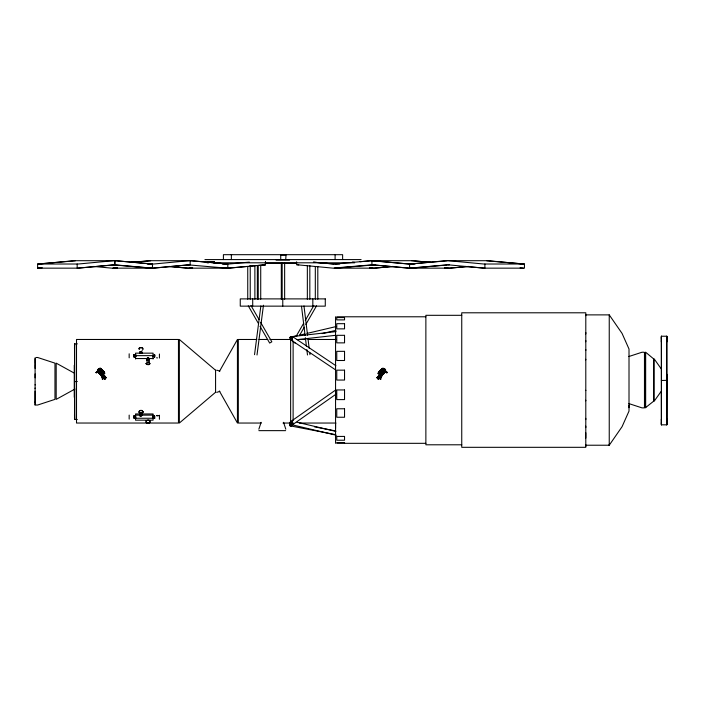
<?xml version="1.0" encoding="UTF-8"?>
<svg xmlns="http://www.w3.org/2000/svg" width="702" height="702" viewBox="0 0 702 702"><rect width="100%" height="100%" fill="white"/><g stroke="black" fill="none" stroke-linecap="round" stroke-linejoin="round"><path stroke-width="1.05" d="M35.1 391.207L35.1 405.019L35.1 403.852M35.1 388.601L35.1 384.687M35.1 373.92L35.1 384.977M35.1 368.383L35.1 364.461M35.1 363.539L35.1 358.669M35.1 357.792L35.1 377.834M36.056 405.019L37.689 405.019L54.967 399.377L54.967 368.453L54.967 363.145L37.689 357.502L36.056 357.502M74.921 389.048L56.186 399.377L56.186 363.145L73.982 372.955M102.123 375.316C104.098 376.149 103.685 380.326 102.273 378.527M134.301 418.111L134.301 415.847L134.301 416.716M134.354 356.774L134.354 354.861M135.819 417.997L135.828 416.549M135.819 356.721L135.828 354.852M135.819 356.107L135.819 356.607M135.819 355.519L135.819 354.914M152.492 268.024L152.492 264.013L114.83 260.696L114.83 264.707L114.83 260.696M154.291 357.064L154.291 354.791L154.291 355.633M154.291 416.532L154.291 415.988L154.291 418.541M154.642 418.48L154.642 415.988L154.642 418.541M154.642 357.064L154.642 354.791L154.642 355.633M77.176 264.013L77.176 268.155L114.83 264.838L152.492 268.155L190.154 264.707M215.575 392.225L215.575 370.165M227.808 268.024L223.508 267.778M265.47 264.707L265.47 261.793M335.565 436.942L335.565 435.152M335.565 428.448L335.565 423.367M335.565 398.543L335.565 389.408M371.92 260.819L409.582 264.013L447.235 260.828M386.934 372.2C388.048 372.736 383.599 372.393 386.214 372.165L385.486 371.753M409.582 264.145L409.582 268.155L371.92 264.838L334.257 268.024M486.793 260.819L524.455 264.013L524.455 268.155L483.722 268.155L448.42 264.838M585.793 446.49L585.801 444.849M585.793 438.118L585.801 432.774M585.793 427.615L585.801 418.357M585.793 400.842L585.801 390.251M585.793 359.915L585.801 349.517M585.793 341.751L585.801 332.494M585.793 315.689L585.801 314.882L609.239 314.882L622.069 333.424L629.01 349.026L629.01 354.958L629.01 411.082L622.069 426.684L609.239 445.226L585.793 445.226M609.239 444.419L609.239 445.226L609.239 314.882M629.01 407.695L629.01 405.151M644.471 407.88L644.471 352.571M645.059 407.537L645.059 352.228M645.656 407.88L645.656 352.228L653.571 358.836L653.571 367.576L653.571 401.272L645.656 407.537M661.53 369.27L654.132 358.836L654.132 401.272L660.915 391.707M74.57 389.478L74.587 419.489L77.317 419.489M133.95 415.909L133.95 416.707M661.424 391.54L661.451 424.824L666.777 424.824L666.777 336.232L661.451 336.232L661.328 337.636L661.451 424.824L661.451 336.232L661.328 338.32M96.113 372.341C96.973 372.534 95.095 372.911 97.683 371.472M97.552 371.507L96.279 372.788L96.262 372.218M382.011 372.481C385.451 365.294 383.818 373.736 380.194 372.06C379.194 370.691 376.992 373.762 378.94 374.447L382.046 374.464L382.73 373.499L382.178 372.718L382.564 372.148M386.995 372.402L386.741 372.771L386.758 372.121M140.11 352.843L139.9 352.685A1 0.544 2.6 0 1 139.882 352.167L140.365 351.93A1.167 0.641 2.7 0 1 141.374 351.948L141.769 353.088M133.898 356.405L133.95 357.081L133.95 354.791M386.934 372.279L386.96 372.736L386.82 372.218M666.9 338.32L666.777 336.232L666.777 424.824L666.9 374.28L666.9 387.162M74.482 348.692L74.587 343.848L77.317 343.848M96.911 372.113C95.832 372.508 96.815 372.306 98.017 372.297C98.991 369.691 96.665 373.868 100.132 373.683M661.328 341.9L661.451 336.232M666.9 419.155L666.777 424.824L666.9 422.779M98.245 371.612L96.806 371.63L96.314 372.788M142.199 414.382L141.786 415.461M154.238 416.33L154.229 417.269M386.17 372.113L386.723 372.314M98.096 369.191C98.692 369.401 97.078 369.84 98.692 370.928M380.738 379.168C378.501 375.351 379.94 380.291 380.835 378.685M383.889 373.359L383.424 371.893M98.499 372.183L97.104 372.455L96.885 371.77L97.596 371.753M380.036 378.299L379.519 376.921L380.905 374.333L382.388 375.017L380.888 374.614L381.537 374.333M96.121 372.701L96.516 372.534M386.197 371.77C386.258 373.367 387.469 371.867 385.398 371.472M378.773 372.209L380.063 371.814L380.221 372.385M98.157 372.095L98.412 371.49M97.868 370.077L98.447 372.35L97.841 371.49L99.315 370.235L98.789 370.577L98.42 369.857L97.613 370.612L97.657 369.875M74.482 345.63L74.587 343.848L74.587 419.489L74.587 343.848M104.695 379.247L106.046 377.579L104.563 379.141M384.319 370.173L384.801 370.331L384.284 371.463M385.293 370.612C386.24 370.2 384.95 370.349 384.389 369.954M385.477 370.595L385.495 369.796L385.74 370.217M386.802 372.788L386.46 371.691L385.53 371.507M102.316 379.115L103.563 378.194M384.52 370.34L383.678 370.296L382.344 372.192M383.766 370.235C386.118 370.516 384.722 374.087 383.704 371.656C384.406 370.235 386.039 370.226 384.389 368.831L383.696 368.822M379.177 372.271L382.055 368.55L383.933 368.69L382.476 368.331L381.239 369.963M97.596 372.104L96.613 372.367L96.981 371.832M379.756 371.56L380.159 371.542M149.921 421.99L149.824 421.024M379.194 377.615C379.677 377.106 381.625 378.132 382.178 374.973M98.377 372.472L99.254 372.472L99.377 371.656L98.359 370.981M382.046 374.464L381.116 373.306L381.818 372.209M254.536 354.677L260.854 305.984M257.002 355.001L263.461 305.221M96.692 372.446L97.578 371.823M384.986 369.191C385.661 371.551 385.047 368.085 384.029 369.182L384.038 370.296M99.903 373.947L100.439 374.184L99.719 373.499L100.272 371.999L100.825 372.578L100.088 374.245L100.798 374.491M99.043 370.296L99.052 369.182C97.578 369.445 97.271 370.989 98.701 368.831L99.386 368.822M102.483 379.247L103.896 377.615M104.265 372.437L101.729 370.296M384.363 372.121C384.485 370.138 386.249 372.543 384.266 372.358M103.554 371.806L104.229 372.367L103.65 371.99M384.415 371.779L385.126 371.34M99.851 373.087L100.509 372.262L99.781 373.561L100.421 374.263M100.281 373.587L100.316 374.131L99.579 373.429M101.544 374.333L103.352 377.149M105.133 377.588L104.528 377.272L105.581 376.86L103.369 374.973M381.616 370.138C380.861 368.436 376.834 373.99 380.194 372.06M383.643 368.339L381.484 371.121L380.379 371.121L381.449 371.016L382.309 369.857M377.974 378.22C380.001 381.8 374.28 374.85 378.685 378.747M382.66 374.263L383.318 373.604M102.65 377.983L100.912 374.973M100.246 374.35L100.377 373.718M382.967 373.438L382.809 371.999L383.187 373.973L381.853 373.973M380.502 375.614L379.861 376.421M379.729 376.456L380.563 375.316M379.659 377.272L380.809 375.588M378.527 379.019L378.308 378.58L378.387 379.247M380.861 378.808L380.598 379.247M100.825 372.578L99.912 373.762L100.649 374.508M96.885 371.77L97.104 372.455M102.167 374.491L100.693 375.017L102.088 374.026C105.133 375.482 104.519 372.227 104.133 372.007M104.677 377.992L104.879 377.5L102.527 375.316M383.854 370.884L384.143 368.84M102.615 377.255L102.711 377.895L102.466 377.202L103.422 377.044M381.748 374.684L379.519 376.921M386.855 372.683L386.293 371.779L384.836 371.612M104.923 379.168L104.826 378.527M379.291 372.218L381.379 372.271M258.863 429.176L261.1 422.323M385.521 370.34L385.38 369.796L384.354 370.121M102.527 377.948L102.878 377.562M101.597 371.121L102.711 371.121L101.272 370.507M102.527 374.508C101.193 375.412 104.659 373.49 102.667 374.886M385.337 369.682L384.477 369.735L385.205 369.77M384.898 370.112L385.38 369.796M386.609 372.323L386.46 371.762M104.879 377.5L104.519 378.299M104.888 379.115L105.107 378.22M98.543 369.612L98.262 370.445L99.351 369.594L101.579 372.437L100.684 371.92M98.341 370.48L98.657 369.963M102.194 375.07L103.282 374.333M290.593 338.838L290.435 339.584L335.688 369.963M292.304 337.276L292.076 337.355M378.861 375.956L379.44 375.43M141.69 415.865L141.242 416.189A1.044 0.877 4.1 0 1 140.33 416.172L139.9 415.803M142.137 413.829L141.611 412.381L139.821 412.802A1.185 0.992 4.1 0 0 139.795 413.75L140.031 414.013M141.98 414.645L141.374 415.268A1.167 0.983 4.1 0 1 140.365 415.233L139.882 414.829A1 0.842 4 0 1 139.9 414.031C142.137 414.329 142.488 411.881 140.093 412.916A0.921 0.772 4.1 0 0 140.075 413.653L140.251 413.855M104.554 379.019L104.773 378.58M382.178 372.718L384.012 370.165L384.722 370.981M149.236 361.907L149.175 361.311M149.008 359.354L148.789 359.801M149.254 359.766L148.526 358.897L146.797 359.266A1.202 0.632 0 0 0 146.885 359.863L147.157 360.021M149.254 360.047L148.42 359.012L149.026 359.503M384.354 372.113L384.924 372.095M96.692 372.2L96.622 371.691M146.209 420.735C144.454 423.824 151.158 424.245 149.982 420.972M146.358 420.805C145.121 422.779 148.587 424.096 149.684 422.446M380.37 377.895L382.081 375.43M377.044 377.579L378.632 375.816M219.366 371.507L237.434 339.47L237.434 423.034L219.366 390.996M296.183 336.24L303.676 323.21M305.282 320.419L313.838 305.519M299.421 335.626L304.238 327.246M305.844 324.456L316.541 305.835M377.167 377.492L378.036 377.027L377.457 377.615M142.067 353.132L141.585 352.114M98.815 372.358L98.245 372.358L98.622 371.999L98.894 373.28L98.403 372.042M98.938 368.84L99.228 370.884M383.301 373.561L382.59 372.279L383.169 373.762L382.441 374.508M142.831 349.219L142.427 348.043M142.989 349.263L142.954 348.271L141.936 347.85A2.045 1.114 2.6 0 0 140.163 347.806L139.329 348.227A1.755 0.956 2.7 0 0 139.356 349.14M142.155 351.018L142.137 350.403M141.883 352.737L141.769 352.255M290.821 338.39L292.453 336.53L335.889 365.698M379.255 377.527L379.721 376.728M384.091 370.296L384.854 369.199L385.231 370.173M380.554 375.473L380.853 374.886L379.8 374.333M105.783 378.141L105.44 378.659M382.774 374.131L382.801 373.587M378.685 376.114L377.606 377.255L379.606 374.684M379.8 376.114L378.001 377.606L379.589 376.649M98.271 369.612L97.911 369.919M384.301 369.103L383.494 369.103M98.929 369.91L101.149 372.437M101.562 370.331L102.088 369.594L104.229 372.358L102.878 371.016M101.483 374.447L100.351 373.499L101.079 372.665M101.07 372.481L104.229 372.209L103.791 372.218M101.158 374.447L102.308 373.174L104.993 373.166M104.317 372.209L103.712 371.92M380.379 371.121L381.256 369.857M379.817 372.192L380.133 371.735M381.932 372.437L383.95 369.594L384.468 370.331M384.459 371.99L383.933 373.683C381.695 373.534 384.696 373.99 383.546 373.385L383.143 373.429M384.608 372.262L384.678 371.49M380.423 371.332L380.949 370.586M102.378 378.659L102.773 378.141M378.246 377.895L377.939 377.72M384.538 369.612L384.994 369.366M381.739 374.464L382.73 373.499M382.809 371.999L382.116 372.911M100.509 372.262L100.009 373.332M382.765 368.831L383.933 368.69M383.029 370.094L381.783 372.35M99.658 371.893L98.894 373.28M380.572 377.588L380.142 377.992M98.85 372.235L99.122 372.885M380.712 370.094L379.22 372.402M101.465 370.138L102.123 369.673M380.414 374.886L380.001 375.473M291.119 339.189L290.584 339.821M98.456 370.34L99.351 369.594C98.447 367.672 100.421 368.998 100.737 369.963M102.352 370.27L101.027 368.55L99.149 368.69L100.614 368.331L101.843 369.963M99.149 368.69L100.5 368.339M380.466 377.255L380.063 377.676L381.625 376.447M381.721 369.313L382.397 368.524M382.836 369.313L383.511 368.524M377.5 376.86L379.843 375.614M379.08 377.167L377.948 377.588M140.11 414.873L139.926 415.075A0.913 0.763 4.1 0 1 139.988 414.32M142.058 415.022L141.453 415.645A1.386 1.158 4.1 0 1 140.242 415.602L139.672 415.119A1.211 1.018 4.1 0 1 139.698 414.162L140.286 413.715M378.826 375.658L380.326 374.605M291.119 339.075L290.435 339.584M101.334 374.684C102.15 375.842 102.571 373.21 100.965 374.482M101.904 374.912L101.685 375.052M384.477 372.007L384.696 372.385L384.828 371.174M378.562 378.299L378.369 377.343M102.632 376.114L101.711 376.649L101.07 375.509M215.733 392.128L179.352 423.043L179.352 339.478L215.733 370.402M384.757 370.463L384.599 369.91M381.519 370.331C380.861 368.699 381.37 371.498 379.361 372.271M146.815 361.407L147.341 361.1A1.378 0.72 0 0 1 148.526 361.056L148.903 361.153M147.271 357.967L149.008 358.169M378.088 373.166L381.133 373.166M378.132 373.306L381.116 373.306M381.941 373.947L383.283 373.938M101.299 372.35L100.061 370.094M384.038 371.042L384.573 370.963M97.964 371.34L98.561 371.323M140.163 352.079L139.979 352.211A0.921 0.5 2.7 0 0 139.996 352.685M336.1 394.129L292.506 424.763L290.821 422.665L290.382 421.823L335.758 389.943M103.563 372.297L102.369 370.094M100.518 372.148L100.904 372.718L98.368 369.84M140.189 413.882L141.374 413.75M102.869 371.569L103.448 371.806M105.081 377.606L104.256 377.562L103.282 376.114M102.79 378.747L102.22 378.808M385.731 371.569L386.284 372.183M147.508 359.047L146.797 359.547A1.202 0.632 0 0 0 146.885 360.144L147.157 360.301M147.016 359.371L148.526 359.178M148.903 420.103L147.332 420.165M382.651 374.184L383.187 373.973M384.775 370.261L384.424 369.963M101.272 372.209L101.948 373.166L103.571 373.034M290.382 421.823L291.119 422.56M384.828 372.253L385.249 371.718L384.678 371.288M101.702 372.271L103.606 372.2M216.786 392.357L219.814 391.374M628.869 356.519L642.023 352.228L643.936 352.228M382.283 374.491L383.09 373.78L382.274 372.595M103.019 377.676L101.711 376.649L102.308 376.588M96.622 371.867L97.35 371.569M100.105 373.99L100.737 373.824M101.421 375.193L100.921 375.254M291.119 337.171L297.42 335.679M299.517 335.187L304.765 333.95M306.871 333.45L336.258 326.527M322.209 333.573L335.863 330.361M156.95 416.005L159.424 415.435M384.231 372.235L383.801 372.367L384.319 372.455M156.581 415.523L157.502 415.408M98.763 372.455L99.289 372.385M291.119 336.688L336.109 331.607M297.13 339.663L335.688 335.31M102.088 374.026L102.843 374.061M99.052 369.182L99.535 369.129M38.794 264.013L74.096 260.696L116.014 260.696L151.316 264.013M113.654 260.696L78.352 264.013L37.618 264.013L37.618 268.155L78.352 268.155L113.654 264.838M38.794 268.155L42.006 267.848M188.978 260.696L153.668 264.013L147.253 264.013M117.322 267.848L112.934 268.155L117.243 267.778M214.356 261.67L206.546 262.408L214.408 261.706M188.978 264.838L153.668 268.155L111.758 268.155L93.568 266.444M249.315 262.1L228.992 264.013L222.358 264.013M189.435 268.155L192.638 267.848M264.294 264.838L228.992 268.155L187.074 268.155L168.892 266.444L188.25 268.155L192.559 267.778M335.442 264.013L370.744 260.696L412.653 260.696L430.844 262.408L411.477 260.696M335.442 268.155L375.017 264.838M410.758 264.013L446.06 260.696L487.978 260.696L523.28 264.013M410.758 268.155L449.271 264.838M96.867 372.165L97.499 372.104M37.618 264.013L75.272 260.828M37.618 268.155L41.918 267.778M247.183 266.444L227.808 268.155L227.808 264.013L190.154 260.696L190.154 264.838M249.333 266.26L255.01 265.76M256.862 265.593L265.47 264.838L265.47 261.697M360.082 261.741L371.92 260.696L371.92 264.838M409.582 268.155L447.235 264.838M444.831 267.778L449.14 268.155L468.506 266.444L450.315 268.155L408.406 268.155L373.095 264.838M290.233 424.57L289.715 424.657L290.233 424.745M382.502 368.524L382.055 368.55M102.755 374.605L105.914 377.492M382.476 368.331L383.529 368.331M99.438 368.339L100.614 368.331M148.192 362.592L145.902 363.566L147.209 364.619M231.151 254.686L231.669 254.686M286.03 254.686L285.732 259.582M280.879 255.186L285.705 255.186M204.94 259.582L361.1 259.582M276.062 260.091L289.557 260.091M207.055 262.802L208.784 262.802M213.426 262.802L354.624 262.802M265.303 263.311L296.147 263.311M339.715 264.013L333.081 264.013L313.39 262.162L334.257 264.013M415.031 264.013L408.406 264.013L373.095 260.696M524.455 264.013L483.722 264.013L448.42 260.696M112.803 264.838L151.316 268.155M188.118 264.838L226.632 268.155M263.329 264.838L265.47 264.838M298.736 264.838L296.604 264.838L296.604 261.793M461.749 315.312L425.868 315.312L425.868 444.796L461.749 444.796M336.767 316.786L425.868 316.786M256.853 339.478L238.32 339.478L238.32 423.043L261.214 423.043M259.029 339.478L267.752 339.478M269.928 339.478L290.646 339.478M299.368 339.478L305.826 339.478M307.976 339.478L335.968 339.478M135.539 355.642L153.08 355.642M135.539 358.546L153.08 358.546M77.317 381.484L74.482 381.634M643.936 407.88L642.023 407.88L628.869 403.589M139.926 413.952L135.539 413.952L135.539 420.173L153.08 420.173L153.08 413.952L142.12 413.952M135.539 415.145L153.08 415.145M135.539 418.252L153.08 418.252M283.011 423.043L290.646 423.043M299.368 423.043L335.968 423.043M293.12 423.964L290.637 423.964L290.637 338.847M258.863 430.642L285.626 430.642M425.868 443.322L336.767 443.322L336.767 442.541L344.542 442.541L344.542 443.322M99.587 369.103L98.754 369.059M101.027 368.55L100.579 368.524M100.017 373.675L99.096 373.403L99.947 373.429M385.503 371.823L386.214 372.165M465.531 266.444L484.898 268.155L484.898 264.013M369.515 267.778L373.815 268.155L393.19 266.444L375 268.155L333.081 268.155L297.78 264.838M291.962 337.32L289.715 337.381L290.233 337.469M520.068 267.848L523.28 268.155M444.752 267.848L447.964 268.155M352.316 262.1L354.457 262.302M369.436 267.848L372.639 268.155M226.632 264.013L191.33 260.696L149.421 260.696L131.23 262.408L150.597 260.819M383.546 369.129L384.029 369.182M380.774 376.588L381.379 376.649L380.449 376.114M156.581 357.801L157.502 357.915M666.9 380.344L661.328 380.493M314.426 426.834L335.714 430.949M290.084 425.833L334.784 434.459M103.247 375.614L104.975 376.921M297.016 422.235L335.863 431.388M291.119 424.578L336.258 435.222M380.633 379.203L379.492 378.22M98.254 371.174L98.675 371.779M382.344 373.824L382.976 373.99M141.541 413.557L139.716 413.978A1.211 1.018 4.1 0 0 139.689 414.943L140.4 415.408A1.035 0.869 4.1 0 0 141.304 415.435L141.874 414.636L141.321 415.207A1.044 0.877 4.1 0 1 140.409 415.18L139.979 414.812A0.921 0.772 4.1 0 1 139.996 414.075M148.771 362.75C152.167 363.847 146.499 365.935 146.077 363.575C146.779 361.574 152.097 363.127 149.131 364.549A2.229 1.176 0 0 1 148.517 364.671M98.403 371.288L98.078 372.244M216.786 370.165L219.814 371.147M101.457 376.447L102.369 377.606M141.786 352.325L141.321 352.018A1.044 0.57 2.7 0 0 140.409 351.992L139.672 352.448A1.211 0.658 2.7 0 0 139.698 353.071L139.944 353.255M386.398 372.446L385.486 372.104M381.379 375.07L380.949 374.622L381.651 375.184M293.182 341.944L295.138 343.076M106.046 377.579L105.046 377.027L105.633 377.615M139.961 352.974L139.716 352.799A1.211 0.658 2.6 0 1 139.689 352.167L140.26 351.877A1.386 0.755 2.7 0 1 141.462 351.913L142.181 352.93M102.053 370.235L103.159 371.735M380.168 376.86L380.712 377.606M97.56 370.34L97.341 370.244M378.115 376.921L378.615 377.676M386.021 372.464L385.538 372.095M380.098 374.833L379.764 374.245L380.677 374.614M380.475 374.491L381.002 375.061M103.08 375.473L102.782 375.026M380.072 379.019L379.721 378.51M380.633 374.622L380.738 374.789M383.845 368.55L384.257 370.331M104.475 377.694L104.001 377.167M101.465 375.079L102.913 376.86M103.431 377.536L102.975 376.974L103.747 377.492M140.084 416.005L139.909 415.795A0.913 0.763 4.1 0 1 139.83 415.303M103.484 374.684L105.581 376.86M100.684 368.524L101.36 369.313M99.552 368.331L101.237 370.612M382.59 372.279L383.231 373.087M380.317 378.141L380.703 378.659M101.825 369.857L102.352 370.612M100.272 371.999L100.597 372.446M141.848 352.764L141.304 352.386A1.035 0.562 2.6 0 0 140.4 352.36L139.97 352.579A0.913 0.5 2.7 0 0 139.988 353.053M100.746 372.192L99.403 370.296M102.334 370.507L102.711 371.121M384.81 369.612L385.161 370.112M377.641 378.659L377.299 378.141M102.229 374.886L102.527 375.473M103.571 376.921L102.58 375.614M250.965 305.519L258.994 319.489M260.6 322.279L271.832 341.83L269.665 343.076L260.03 326.316M248.262 305.835L258.433 323.525M378.211 377.5L378.404 377.992M292.304 424.306L292.506 424.763M380.554 377.948L380.326 377.422L380.44 377.983M283.555 422.323L285.793 429.176M133.889 356.756L133.871 354.756M382.704 373.718L382.836 374.35M152.764 356.932L152.764 355.282M303.975 305.958L307.564 335.196M307.967 338.452L309.161 348.192M309.696 352.527L309.959 354.694M301.509 306.256L305.098 335.503M305.37 337.671L306.432 346.332M306.827 349.578L307.494 354.993M661.328 422.779L661.451 424.824L661.328 419.155M74.482 417.734L74.587 419.489L74.482 414.645M154.229 356.809L154.229 355.142M134.354 416.549L134.354 418.05M666.777 336.232L666.9 341.9M35.1 402.097L35.1 402.895L35.1 388.03M585.801 333.976L585.801 312.794L461.749 312.794L461.749 447.314L585.793 447.314L585.793 426.132M585.793 340.523L585.801 350.465M585.793 359.266L585.801 390.575M585.793 400.193L585.801 419.594M342.629 259.582L342.629 254.686L223.411 254.686L223.411 259.582M335.565 316.786L335.565 443.322M335.1 254.686L335.1 259.582M317.804 266.611L317.804 299.245M315.312 266.611L315.312 299.245M312.829 298.894L312.829 306.142M309.828 265.523L309.828 299.245M307.344 265.523L307.344 299.245M293.12 341.032L293.12 420.682M284.643 263.347L284.643 299.245M282.774 298.894L282.774 306.142M282.16 263.347L282.16 299.245M281.318 263.347L281.318 299.245M280.73 254.686L280.73 259.582M260.723 265.523L260.723 299.245M258.231 265.523L258.231 299.245M257.362 265.523L257.362 299.245M254.879 265.523L254.879 299.245M252.711 298.894L252.711 306.142M250.228 265.523L250.228 299.245M247.745 266.611L247.745 299.245M231.362 254.686L231.362 259.582M159.424 354.036L159.424 358.055M159.424 415.268L159.424 419.287M154.712 354.993L154.712 357.099M154.229 417.567L154.229 418.225M153.08 358.968L153.08 353.159L135.539 353.159L135.539 358.968M152.773 416.295L152.764 418.234M152.492 264.013L152.492 268.155M134.301 355.072L134.301 354.554L134.301 357.081L134.301 356.519M129.168 353.799L129.168 357.818M129.168 415.093L129.168 419.112M74.254 365.251L74.254 397.271M139.207 349.175A1.913 1.044 2.6 0 1 139.171 348.183L140.084 347.727A2.229 1.22 2.7 0 1 142.006 347.771M140.242 352.158A1.386 0.755 2.7 0 1 141.453 352.185M141.462 415.461A1.386 1.158 4.1 0 1 140.26 415.426M147.078 360.152A1 0.526 0 0 1 146.99 359.652L148.429 359.336L149.052 360.073A1 0.526 0 0 0 148.973 359.573L148.42 359.38A1.062 0.562 0 0 0 147.499 359.415L147.095 359.652A0.913 0.474 0 0 0 147.043 359.959M147.051 359.591A0.904 0.474 0 0 1 147.104 359.284M147.499 357.862A1.062 0.562 0 0 1 148.42 357.818M293.041 422.832A1.246 1.246 0 0 1 292.655 424.64A1.246 1.246 0 0 1 290.9 424.069A1.246 1.246 0 0 1 291.646 422.385M290.689 425.737A1.825 0.939 -79.1 0 1 289.663 425.263A1.825 0.939 -79.1 0 1 289.865 423.148M291.523 425.728A1.825 0.456 60.5 0 1 290.979 425.86M290.382 425.096A1.825 0.456 60.5 0 1 289.584 423.008M289.865 422.937A1.825 0.456 60.5 0 1 291.26 424.885M290.821 340.066A1.825 1 76.7 0 1 290.382 338.461M290.821 337.276A1.825 1 76.7 0 1 291.453 337.232M291.119 340.119A1.825 1.044 83.6 0 1 290.435 338.803M290.382 338.241A1.825 1.044 83.6 0 1 291.778 336.837A1.825 1.044 83.6 0 1 292.304 339.733M292.067 340.084A1.825 1.044 83.6 0 1 291.444 340.286M292.304 421.367A1.825 1 -76.7 0 1 291.979 424.034A1.825 1 -76.7 0 1 290.479 423.947A1.825 1 -76.7 0 1 291.119 421.305M133.95 416.058L133.95 418.295L133.871 416.049M143.006 411.863L141.936 413.443A2.045 1.711 4.1 0 1 140.163 413.381L139.329 412.679A1.755 1.465 4.1 0 1 139.356 411.275L140.225 410.635A2.045 1.711 4.1 0 1 141.988 410.696L143.006 411.863M143.182 411.846L142.015 413.575A2.229 1.869 4.1 0 1 140.084 413.504L139.171 412.741A1.913 1.606 4.1 0 1 139.207 411.214L140.146 410.503A2.238 1.869 4.1 0 1 142.076 410.573L143.182 411.846M325.28 298.894L240.26 298.894L240.26 306.142L325.28 306.142L325.28 298.894M344.542 317.567L336.767 317.567L336.767 319.884L344.542 319.884L344.542 317.567M344.542 323.683L336.767 323.683L336.767 328.869L344.542 328.869L344.542 323.683M344.542 335.319L336.767 335.319L336.767 342.866L344.542 342.866L344.542 335.319M178.466 339.47L76.509 339.47L76.509 423.034L178.466 423.034L178.466 339.47M344.542 351.333L336.767 351.333L336.767 360.503L344.542 360.503L344.542 351.333M344.542 370.156L336.767 370.156L336.767 380.054L344.542 380.054L344.542 370.156M344.542 389.952L336.767 389.952L336.767 399.605L344.542 399.605L344.542 389.952M344.542 408.775L336.767 408.775L336.767 417.242L344.542 417.242L344.542 408.775M344.542 436.425L336.767 436.425L336.767 440.224L344.542 440.224L344.542 436.425M384.099 370.507L383.231 370.007L384.099 370.507M290.33 339.312A1.246 1.246 0 0 0 292.436 338.864A1.246 1.246 0 0 0 290.997 337.258A1.246 1.246 0 0 0 290.33 339.312"/></g></svg>
